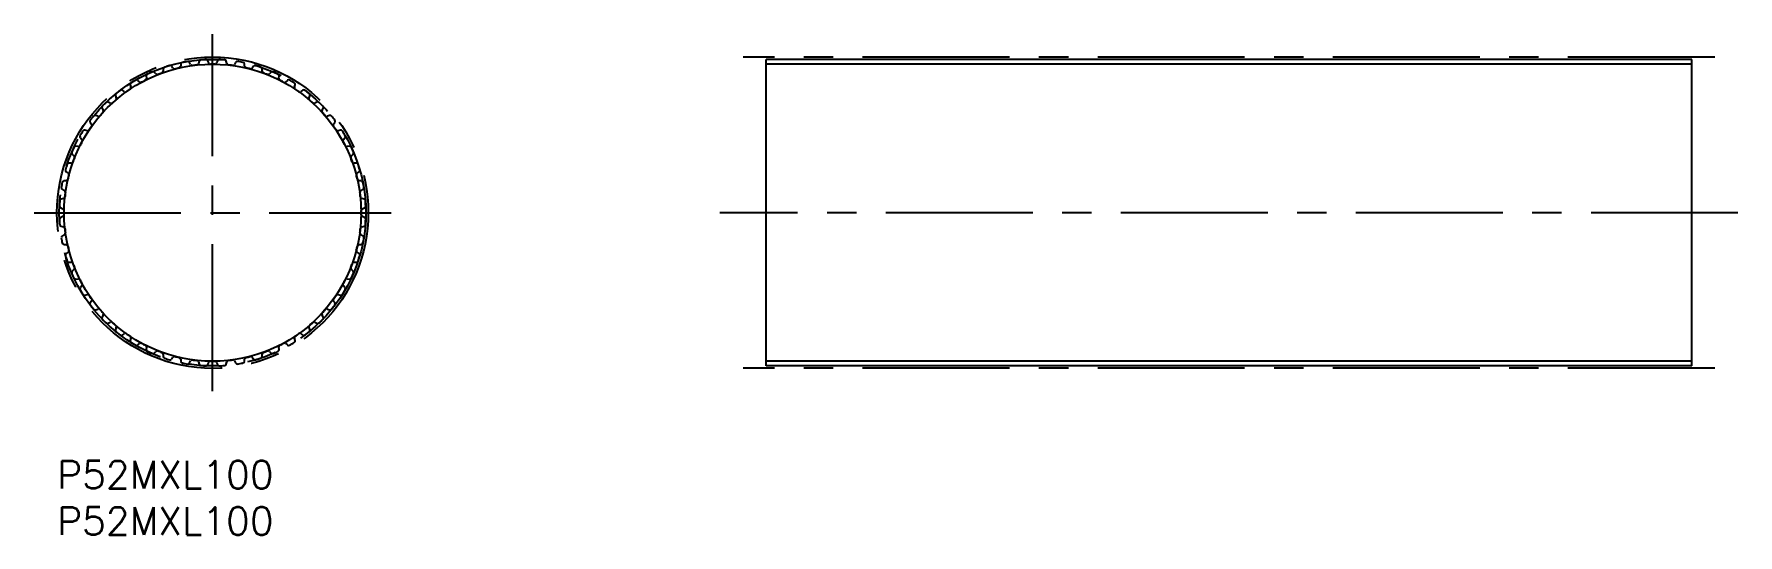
# Model space of a CAD drawing. Extents: x -2 to 182, y -8 to 46.
import ezdxf

# ---------------------------------------------------------------- set-up
doc = ezdxf.new("R2010")
doc.units = 0
doc.header["$LTSCALE"] = 0.5
doc.linetypes.add('CENTER', pattern=[50.8, 31.75, -6.35, 6.35, -6.35])
doc.linetypes.add('PHANTOM', pattern=[63.5, 31.75, -6.35, 6.35, -6.35, 6.35, -6.35])
for name, color, linetype in [('MSM_CENTER', 1, 'CENTER'), ('MSM_CONTINUOUS', 7, 'CONTINUOUS'), ('MSM_IMAGINARY', 6, 'PHANTOM'), ('MSM_NARROW', 5, 'CONTINUOUS'), ('MSM_PART_NUMBER', 7, 'CONTINUOUS')]:
    doc.layers.add(name, color=color, linetype=linetype)
doc.styles.get("Standard").update_dxf_attribs({"font": 'txt.shx', "height": 3, "bigfont": 'bigfont.shx'})

msp = doc.modelspace()

# ---------------------------------------------------------------- linework, layer by layer
at = {"layer": 'MSM_CENTER'}
for p, q in [((16.81, 7.52), (16.81, 46.11)), ((179.12, 43.63), (74.12, 43.63)), ((-2.48, 26.81), (36.11, 26.81)), ((181.62, 26.81), (71.62, 26.81)), ((179.12, 10), (74.12, 10))]:
    msp.add_line(p, q, dxfattribs=at)
msp.add_circle((16.81, 26.81), 16.82, dxfattribs=at)
at = {"layer": 'MSM_CONTINUOUS'}
for p, q in [((11.47, 42.35), (11.48, 42.1)), ((12.53, 42.43), (12.39, 42.63)), ((13.38, 42.88), (13.36, 42.63)), ((14.44, 42.83), (14.33, 43.05)), ((15.35, 43.18), (15.29, 42.93)), ((16.39, 43), (16.3, 43.23)), ((17.33, 43.23), (17.24, 43)), ((18.34, 42.93), (18.28, 43.18)), ((19.3, 43.05), (19.19, 42.83)), ((20.27, 42.63), (20.25, 42.88)), ((21.24, 42.63), (21.1, 42.43)), ((22.15, 42.1), (22.16, 42.35)), ((76.62, 10.25), (76.62, 43.38)), ((176.62, 43.38), (76.62, 43.38)), ((176.62, 10.25), (176.62, 43.38)), ((7.91, 40.62), (7.97, 40.38)), ((8.91, 40.95), (8.73, 41.11)), ((9.64, 41.59), (9.67, 41.35)), ((10.67, 41.8), (10.51, 41.98)), ((23.12, 41.98), (22.96, 41.8)), ((23.96, 41.35), (23.99, 41.59)), ((24.9, 41.11), (24.72, 40.95)), ((25.66, 40.38), (25.72, 40.62)), ((5.76, 38.65), (5.54, 38.76)), ((6.31, 39.45), (6.4, 39.21)), ((7.27, 39.89), (7.07, 40.04)), ((26.56, 40.04), (26.36, 39.89)), ((27.23, 39.21), (27.32, 39.45)), ((28.09, 38.76), (27.87, 38.65)), ((4.42, 37.23), (4.18, 37.32)), ((4.87, 38.09), (4.98, 37.87)), ((28.65, 37.87), (28.76, 38.09)), ((29.45, 37.32), (29.21, 37.23)), ((3.25, 35.66), (3.01, 35.72)), ((3.59, 36.56), (3.74, 36.36)), ((29.89, 36.36), (30.04, 36.56)), ((30.62, 35.72), (30.38, 35.66)), ((2.28, 33.96), (2.04, 33.99)), ((2.52, 34.9), (2.68, 34.72)), ((30.95, 34.72), (31.11, 34.9)), ((31.59, 33.99), (31.35, 33.96)), ((1.53, 32.15), (1.28, 32.16)), ((1.65, 33.12), (1.83, 32.96)), ((31.8, 32.96), (31.98, 33.12)), ((32.35, 32.16), (32.1, 32.15)), ((1, 30.27), (0.75, 30.25)), ((1, 31.24), (1.2, 31.1)), ((32.43, 31.1), (32.63, 31.24)), ((32.88, 30.25), (32.63, 30.27)), ((0.7, 28.34), (0.45, 28.28)), ((0.58, 29.3), (0.8, 29.19)), ((32.83, 29.19), (33.05, 29.3)), ((33.18, 28.28), (32.93, 28.34)), ((0.4, 27.33), (0.63, 27.24)), ((0.63, 26.39), (0.4, 26.3)), ((33, 27.24), (33.23, 27.33)), ((33.23, 26.3), (33, 26.39)), ((0.45, 25.35), (0.7, 25.29)), ((0.8, 24.44), (0.58, 24.33)), ((33.05, 24.33), (32.83, 24.44)), ((32.93, 25.29), (33.18, 25.35)), ((0.75, 23.38), (1, 23.36)), ((1.2, 22.53), (1, 22.39)), ((32.63, 22.39), (32.43, 22.53)), ((32.63, 23.36), (32.88, 23.38)), ((1.28, 21.47), (1.53, 21.48)), ((1.83, 20.67), (1.65, 20.51)), ((31.98, 20.51), (31.8, 20.67)), ((32.1, 21.48), (32.35, 21.47)), ((2.04, 19.64), (2.28, 19.67)), ((2.68, 18.91), (2.52, 18.73)), ((31.11, 18.73), (30.95, 18.91)), ((31.35, 19.67), (31.59, 19.64)), ((3.01, 17.91), (3.25, 17.97)), ((3.74, 17.27), (3.59, 17.07)), ((30.04, 17.07), (29.89, 17.27)), ((30.38, 17.97), (30.62, 17.91)), ((4.18, 16.31), (4.42, 16.4)), ((4.98, 15.76), (4.87, 15.54)), ((5.54, 14.87), (5.76, 14.98)), ((27.87, 14.98), (28.09, 14.87)), ((28.76, 15.54), (28.65, 15.76)), ((29.21, 16.4), (29.45, 16.31)), ((6.4, 14.42), (6.31, 14.18)), ((7.07, 13.59), (7.27, 13.74)), ((7.97, 13.25), (7.91, 13.01)), ((25.72, 13.01), (25.66, 13.25)), ((26.36, 13.74), (26.56, 13.59)), ((27.32, 14.18), (27.23, 14.42)), ((8.73, 12.52), (8.91, 12.68)), ((9.67, 12.28), (9.64, 12.04)), ((10.51, 11.65), (10.67, 11.83)), ((11.48, 11.53), (11.47, 11.28)), ((12.39, 11), (12.53, 11.2)), ((21.1, 11.2), (21.24, 11)), ((22.16, 11.28), (22.15, 11.53)), ((22.96, 11.83), (23.12, 11.65)), ((23.99, 12.04), (23.96, 12.28)), ((24.72, 12.68), (24.9, 12.52)), ((13.36, 11), (13.38, 10.75)), ((14.33, 10.58), (14.44, 10.8)), ((15.29, 10.7), (15.35, 10.45)), ((16.3, 10.4), (16.39, 10.63)), ((17.24, 10.63), (17.33, 10.4)), ((18.28, 10.45), (18.34, 10.7)), ((19.19, 10.8), (19.3, 10.58)), ((20.25, 10.75), (20.27, 11)), ((176.62, 10.25), (76.62, 10.25))]:
    msp.add_line(p, q, dxfattribs=at)
for centre, radius, start, end in [((11.67, 42.35), 0.2, 108.3113, 180.7692), ((16.81, 26.81), 16.57, 106.3041, 108.3113), ((12.22, 42.52), 0.2, 33.8462, 106.3041), ((12.69, 42.54), 0.2, 213.8462, 284.6955), ((16.81, 26.81), 16.05, 102.9968, 104.6955), ((13.16, 42.65), 0.2, 282.9968, 353.8462), ((13.58, 42.86), 0.2, 101.3882, 173.8462), ((16.81, 26.81), 16.56, 99.381, 101.3882), ((14.15, 42.96), 0.2, 26.9231, 99.381), ((14.62, 42.92), 0.2, 206.9231, 277.7724), ((16.81, 26.81), 16.05, 96.0738, 97.7724), ((15.1, 42.98), 0.2, 276.0738, 346.9231), ((15.54, 43.13), 0.2, 94.4652, 166.9231), ((16.81, 26.81), 16.56, 92.4579, 94.4652), ((16.11, 43.16), 0.2, 20, 92.4579), ((16.57, 43.07), 0.2, 200, 270.8493), ((16.81, 26.81), 16.06, 89.1507, 90.8493), ((17.06, 43.07), 0.2, 269.1507, 340), ((17.52, 43.16), 0.2, 87.5421, 160), ((16.81, 26.81), 16.56, 85.5348, 87.5421), ((18.09, 43.13), 0.2, 13.0769, 85.5348), ((18.53, 42.98), 0.2, 193.0769, 263.9262), ((16.81, 26.81), 16.06, 82.2276, 83.9262), ((19.01, 42.92), 0.2, 262.2276, 333.0769), ((19.48, 42.96), 0.2, 80.619, 153.0769), ((16.81, 26.81), 16.57, 78.6118, 80.619), ((20.05, 42.86), 0.2, 6.1538, 78.6118), ((20.47, 42.65), 0.2, 186.1538, 257.0032), ((16.81, 26.81), 16.06, 75.3045, 77.0032), ((20.94, 42.54), 0.2, 255.3045, 326.1538), ((21.41, 42.52), 0.2, 73.6959, 146.1538), ((16.81, 26.81), 16.57, 71.6887, 73.6959), ((21.96, 42.35), 0.2, 359.2308, 71.6887), ((8.1, 40.67), 0.2, 122.1575, 194.6154), ((16.81, 26.81), 16.57, 120.1502, 122.1575), ((8.6, 40.97), 0.2, 47.6923, 120.1502), ((9.05, 41.09), 0.2, 227.6923, 298.5416), ((16.81, 26.81), 16.05, 116.843, 118.5416), ((9.48, 41.32), 0.2, 296.843, 7.6923), ((9.84, 41.62), 0.2, 115.2344, 187.6923), ((16.81, 26.81), 16.57, 113.2272, 115.2344), ((10.36, 41.85), 0.2, 40.7692, 113.2272), ((10.83, 41.93), 0.2, 220.7692, 291.6185), ((16.81, 26.81), 16.05, 109.9199, 111.6185), ((11.28, 42.1), 0.2, 289.9199, 0.7692), ((22.35, 42.1), 0.2, 179.2308, 250.0801), ((16.81, 26.81), 16.06, 68.3815, 70.0801), ((22.8, 41.93), 0.2, 248.3815, 319.2308), ((23.27, 41.85), 0.2, 66.7728, 139.2308), ((16.81, 26.81), 16.57, 64.7656, 66.7728), ((23.79, 41.62), 0.2, 352.3077, 64.7656), ((24.15, 41.32), 0.2, 172.3077, 243.157), ((16.81, 26.81), 16.06, 61.4584, 63.157), ((24.58, 41.09), 0.2, 241.4584, 312.3077), ((25.03, 40.97), 0.2, 59.8498, 132.3077), ((16.81, 26.81), 16.57, 57.8425, 59.8498), ((25.53, 40.67), 0.2, 345.3846, 57.8425), ((16.81, 26.81), 16.56, 133.9964, 136.0036), ((5.45, 38.59), 0.2, 61.5385, 133.9964), ((5.86, 38.82), 0.2, 241.5385, 312.3878), ((16.81, 26.81), 16.05, 130.6891, 132.3878), ((6.5, 39.52), 0.2, 129.0805, 201.5385), ((6.22, 39.14), 0.2, 310.6892, 21.5385), ((16.81, 26.81), 16.57, 127.0733, 129.0805), ((6.95, 39.87), 0.2, 54.6154, 127.0733), ((7.38, 40.05), 0.2, 234.6154, 305.4647), ((16.81, 26.81), 16.05, 123.7661, 125.4647), ((7.78, 40.33), 0.2, 303.7661, 14.6154), ((25.85, 40.33), 0.2, 165.3846, 236.2339), ((16.81, 26.81), 16.06, 54.5353, 56.2339), ((26.25, 40.05), 0.2, 234.5353, 305.3846), ((26.68, 39.87), 0.2, 52.9267, 125.3846), ((16.81, 26.81), 16.56, 50.9195, 52.9267), ((27.41, 39.14), 0.2, 158.4615, 229.3109), ((27.13, 39.52), 0.2, 338.4615, 50.9195), ((16.81, 26.81), 16.06, 47.6122, 49.3109), ((27.77, 38.82), 0.2, 227.6122, 298.4615), ((28.18, 38.59), 0.2, 46.0036, 118.4615), ((16.81, 26.81), 16.56, 43.9964, 46.0036), ((16.81, 26.81), 16.56, 140.9195, 142.9267), ((4.11, 37.13), 0.2, 68.4615, 140.9195), ((4.49, 37.41), 0.2, 248.4615, 319.3109), ((16.81, 26.81), 16.05, 137.6122, 139.3109), ((5.04, 38.18), 0.2, 136.0036, 208.4615), ((4.81, 37.77), 0.2, 317.6122, 28.4615), ((28.82, 37.77), 0.2, 151.5385, 222.3878), ((16.81, 26.81), 16.06, 40.6891, 42.3878), ((28.59, 38.18), 0.2, 331.5385, 43.9964), ((29.14, 37.41), 0.2, 220.6892, 291.5385), ((29.52, 37.13), 0.2, 39.0805, 111.5385), ((16.81, 26.81), 16.56, 37.0733, 39.0805), ((2.66, 35.03), 0.2, 149.8498, 222.3077), ((16.81, 26.81), 16.57, 147.8425, 149.8498), ((2.96, 35.53), 0.2, 75.3846, 147.8425), ((3.3, 35.85), 0.2, 255.3846, 326.2339), ((16.81, 26.81), 16.06, 144.5353, 146.2339), ((3.76, 36.68), 0.2, 142.9267, 215.3846), ((3.58, 36.25), 0.2, 324.5353, 35.3846), ((30.05, 36.25), 0.2, 144.6154, 215.4647), ((16.81, 26.81), 16.05, 33.7661, 35.4647), ((29.87, 36.68), 0.2, 324.6154, 37.0733), ((30.33, 35.85), 0.2, 213.7661, 284.6154), ((30.67, 35.53), 0.2, 32.1575, 104.6154), ((16.81, 26.81), 16.57, 30.1502, 32.1575), ((30.97, 35.03), 0.2, 317.6923, 30.1502), ((1.78, 33.27), 0.2, 156.7728, 229.2308), ((16.81, 26.81), 16.56, 154.7656, 156.7728), ((2.01, 33.79), 0.2, 82.3077, 154.7656), ((2.31, 34.15), 0.2, 262.3077, 333.157), ((16.81, 26.81), 16.05, 151.4584, 153.157), ((2.54, 34.58), 0.2, 331.4584, 42.3077), ((31.09, 34.58), 0.2, 137.6923, 208.5416), ((16.81, 26.81), 16.05, 26.843, 28.5416), ((31.32, 34.15), 0.2, 206.843, 277.6923), ((31.62, 33.79), 0.2, 25.2344, 97.6923), ((16.81, 26.81), 16.56, 23.2272, 25.2344), ((31.85, 33.27), 0.2, 310.7692, 23.2272), ((1.11, 31.41), 0.2, 163.6959, 236.1538), ((16.81, 26.81), 16.56, 161.6887, 163.6959), ((1.28, 31.96), 0.2, 89.2308, 161.6887), ((1.53, 32.35), 0.2, 269.2308, 340.0801), ((16.81, 26.81), 16.06, 158.3815, 160.0801), ((1.7, 32.8), 0.2, 338.3814, 49.2308), ((31.93, 32.8), 0.2, 130.7692, 201.6185), ((16.81, 26.81), 16.05, 19.9199, 21.6185), ((32.1, 32.35), 0.2, 199.9199, 270.7692), ((32.35, 31.96), 0.2, 18.3113, 90.7692), ((16.81, 26.81), 16.56, 16.3041, 18.3113), ((32.52, 31.41), 0.2, 303.8462, 16.3041), ((16.81, 26.81), 16.57, 168.6118, 170.619), ((0.67, 29.48), 0.2, 170.619, 243.0769), ((0.77, 30.05), 0.2, 96.1538, 168.6118), ((0.98, 30.47), 0.2, 276.1538, 347.0032), ((16.81, 26.81), 16.06, 165.3045, 167.0032), ((1.09, 30.94), 0.2, 345.3045, 56.1538), ((32.54, 30.94), 0.2, 123.8462, 194.6955), ((16.81, 26.81), 16.06, 12.9968, 14.6955), ((32.65, 30.47), 0.2, 192.9969, 263.8462), ((32.86, 30.05), 0.2, 11.3882, 83.8462), ((16.81, 26.81), 16.57, 9.381, 11.3882), ((32.96, 29.48), 0.2, 296.9231, 9.381), ((16.81, 26.81), 16.56, 175.5348, 177.5421), ((0.5, 28.09), 0.2, 103.0769, 175.5348), ((0.65, 28.53), 0.2, 283.0769, 353.9262), ((0.71, 29.01), 0.2, 352.2276, 63.0769), ((16.81, 26.81), 16.05, 172.2276, 173.9262), ((32.92, 29.01), 0.2, 116.9231, 187.7724), ((16.81, 26.81), 16.06, 6.0738, 7.7724), ((32.98, 28.53), 0.2, 186.0738, 256.9231), ((33.13, 28.09), 0.2, 4.4652, 76.9231), ((16.81, 26.81), 16.56, 2.4579, 4.4652), ((0.47, 27.52), 0.2, 177.5421, 250), ((0.47, 26.11), 0.2, 110, 182.4579), ((16.81, 26.81), 16.57, 182.4579, 184.4652), ((0.56, 27.06), 0.2, 359.1507, 70), ((0.56, 26.57), 0.2, 290, 0.8493), ((16.81, 26.81), 16.06, 179.1507, 180.8493), ((33.07, 27.06), 0.2, 110, 180.8493), ((16.81, 26.81), 16.06, 359.1507, 0.8493), ((33.07, 26.57), 0.2, 179.1507, 250), ((33.16, 27.52), 0.2, 290, 2.4579), ((33.16, 26.11), 0.2, 357.5421, 70), ((16.81, 26.81), 16.56, 355.5348, 357.5421), ((0.5, 25.54), 0.2, 184.4652, 256.9231), ((0.67, 24.15), 0.2, 116.9231, 189.381), ((16.81, 26.81), 16.57, 189.381, 191.3882), ((0.65, 25.1), 0.2, 6.0738, 76.9231), ((0.71, 24.62), 0.2, 296.9231, 7.7724), ((16.81, 26.81), 16.05, 186.0738, 187.7724), ((16.81, 26.81), 16.06, 352.2276, 353.9262), ((32.92, 24.62), 0.2, 172.2276, 243.0769), ((32.98, 25.1), 0.2, 103.0769, 173.9262), ((32.96, 24.15), 0.2, 350.619, 63.0769), ((16.81, 26.81), 16.57, 348.6118, 350.619), ((33.13, 25.54), 0.2, 283.0769, 355.5348), ((0.77, 23.58), 0.2, 191.3882, 263.8462), ((1.11, 22.22), 0.2, 123.8462, 196.3041), ((16.81, 26.81), 16.56, 196.3041, 198.3113), ((0.98, 23.16), 0.2, 12.9968, 83.8462), ((16.81, 26.81), 16.05, 192.9968, 194.6955), ((1.09, 22.69), 0.2, 303.8462, 14.6955), ((16.81, 26.81), 16.05, 345.3045, 347.0032), ((32.54, 22.69), 0.2, 165.3045, 236.1538), ((32.65, 23.16), 0.2, 96.1538, 167.0032), ((16.81, 26.81), 16.56, 341.6887, 343.6959), ((32.52, 22.22), 0.2, 343.6959, 56.1538), ((32.86, 23.58), 0.2, 276.1538, 348.6118), ((1.28, 21.67), 0.2, 198.3113, 270.7692), ((1.53, 21.28), 0.2, 19.9199, 90.7692), ((1.78, 20.36), 0.2, 130.7692, 203.2271), ((16.81, 26.81), 16.57, 203.2272, 205.2344), ((16.81, 26.81), 16.05, 199.9199, 201.6185), ((1.7, 20.83), 0.2, 310.7692, 21.6185), ((31.93, 20.83), 0.2, 158.3815, 229.2308), ((16.81, 26.81), 16.06, 338.3815, 340.0801), ((16.81, 26.81), 16.56, 334.7656, 336.7728), ((32.1, 21.28), 0.2, 89.2308, 160.0801), ((31.85, 20.36), 0.2, 336.7728, 49.2308), ((32.35, 21.67), 0.2, 269.2308, 341.6887), ((2.01, 19.84), 0.2, 205.2344, 277.6923), ((2.31, 19.48), 0.2, 26.843, 97.6923), ((2.66, 18.6), 0.2, 137.6923, 210.1502), ((16.81, 26.81), 16.05, 206.843, 208.5416), ((16.81, 26.81), 16.56, 210.1502, 212.1575), ((2.54, 19.05), 0.2, 317.6923, 28.5416), ((16.81, 26.81), 16.56, 327.8425, 329.8498), ((31.09, 19.05), 0.2, 151.4584, 222.3077), ((16.81, 26.81), 16.05, 331.4584, 333.157), ((30.97, 18.6), 0.2, 329.8498, 42.3077), ((31.32, 19.48), 0.2, 82.3077, 153.157), ((31.62, 19.84), 0.2, 262.3077, 334.7656), ((2.96, 18.1), 0.2, 212.1575, 284.6154), ((3.3, 17.78), 0.2, 33.7661, 104.6154), ((16.81, 26.81), 16.06, 213.7661, 215.4647), ((3.76, 16.95), 0.2, 144.6154, 217.0733), ((16.81, 26.81), 16.56, 217.0733, 219.0805), ((3.58, 17.38), 0.2, 324.6154, 35.4647), ((16.81, 26.81), 16.57, 320.9195, 322.9267), ((30.05, 17.38), 0.2, 144.5353, 215.3846), ((16.81, 26.81), 16.05, 324.5353, 326.2339), ((29.87, 16.95), 0.2, 322.9267, 35.3846), ((30.33, 17.78), 0.2, 75.3846, 146.2339), ((30.67, 18.1), 0.2, 255.3846, 327.8425), ((4.11, 16.5), 0.2, 219.0805, 291.5385), ((4.49, 16.22), 0.2, 40.6892, 111.5385), ((16.81, 26.81), 16.05, 220.6891, 222.3878), ((5.04, 15.45), 0.2, 151.5385, 223.9964), ((16.81, 26.81), 16.56, 223.9964, 226.0036), ((4.81, 15.86), 0.2, 331.5385, 42.3878), ((5.45, 15.04), 0.2, 226.0036, 298.4615), ((5.86, 14.81), 0.2, 47.6122, 118.4615), ((16.81, 26.81), 16.05, 227.6122, 229.3109), ((16.81, 26.81), 16.05, 310.6891, 312.3878), ((27.77, 14.81), 0.2, 61.5385, 132.3878), ((28.18, 15.04), 0.2, 241.5385, 313.9964), ((16.81, 26.81), 16.57, 313.9964, 316.0036), ((28.82, 15.86), 0.2, 137.6122, 208.4615), ((16.81, 26.81), 16.06, 317.6122, 319.3109), ((28.59, 15.45), 0.2, 316.0036, 28.4615), ((29.14, 16.22), 0.2, 68.4615, 139.3109), ((29.52, 16.5), 0.2, 248.4615, 320.9195), ((6.5, 14.11), 0.2, 158.4615, 230.9195), ((6.22, 14.49), 0.2, 338.4615, 49.3109), ((16.81, 26.81), 16.56, 230.9195, 232.9267), ((6.95, 13.76), 0.2, 232.9267, 305.3846), ((7.38, 13.58), 0.2, 54.5353, 125.3846), ((16.81, 26.81), 16.05, 234.5353, 236.2339), ((7.78, 13.3), 0.2, 345.3846, 56.2339), ((8.1, 12.96), 0.2, 165.3846, 237.8425), ((25.53, 12.96), 0.2, 302.1575, 14.6154), ((25.85, 13.3), 0.2, 123.7661, 194.6154), ((16.81, 26.81), 16.06, 303.7661, 305.4647), ((26.25, 13.58), 0.2, 54.6154, 125.4647), ((26.68, 13.76), 0.2, 234.6154, 307.0733), ((16.81, 26.81), 16.56, 307.0733, 309.0805), ((27.41, 14.49), 0.2, 130.6892, 201.5385), ((27.13, 14.11), 0.2, 309.0805, 21.5385), ((16.81, 26.81), 16.57, 237.8425, 239.8498), ((8.6, 12.66), 0.2, 239.8498, 312.3077), ((9.05, 12.54), 0.2, 61.4584, 132.3077), ((16.81, 26.81), 16.06, 241.4584, 243.157), ((9.48, 12.31), 0.2, 352.3077, 63.157), ((9.84, 12.01), 0.2, 172.3077, 244.7656), ((16.81, 26.81), 16.57, 244.7656, 246.7728), ((10.36, 11.78), 0.2, 246.7728, 319.2308), ((10.83, 11.7), 0.2, 68.3815, 139.2308), ((16.81, 26.81), 16.05, 248.3815, 250.0801), ((11.28, 11.53), 0.2, 359.2308, 70.0801), ((11.67, 11.28), 0.2, 179.2308, 251.6887), ((16.81, 26.81), 16.56, 251.6887, 253.6959), ((12.69, 11.09), 0.2, 75.3045, 146.1538), ((16.81, 26.81), 16.05, 255.3045, 257.0032), ((13.16, 10.98), 0.2, 6.1538, 77.0032), ((20.47, 10.98), 0.2, 102.9969, 173.8462), ((16.81, 26.81), 16.06, 282.9968, 284.6955), ((20.94, 11.09), 0.2, 33.8462, 104.6955), ((16.81, 26.81), 16.56, 286.3041, 288.3113), ((21.96, 11.28), 0.2, 288.3113, 0.7692), ((22.35, 11.53), 0.2, 109.9199, 180.7692), ((16.81, 26.81), 16.06, 289.9199, 291.6185), ((22.8, 11.7), 0.2, 40.7692, 111.6185), ((23.27, 11.78), 0.2, 220.7692, 293.2272), ((16.81, 26.81), 16.57, 293.2272, 295.2344), ((23.79, 12.01), 0.2, 295.2344, 7.6923), ((24.15, 12.31), 0.2, 116.843, 187.6923), ((16.81, 26.81), 16.06, 296.843, 298.5416), ((24.58, 12.54), 0.2, 47.6923, 118.5416), ((25.03, 12.66), 0.2, 227.6923, 300.1502), ((16.81, 26.81), 16.56, 300.1502, 302.1575), ((12.22, 11.11), 0.2, 253.6959, 326.1538), ((13.58, 10.77), 0.2, 186.1538, 258.6118), ((16.81, 26.81), 16.57, 258.6118, 260.619), ((14.15, 10.67), 0.2, 260.619, 333.0769), ((14.62, 10.71), 0.2, 82.2276, 153.0769), ((16.81, 26.81), 16.05, 262.2276, 263.9262), ((15.1, 10.65), 0.2, 13.0769, 83.9262), ((15.54, 10.5), 0.2, 193.0769, 265.5348), ((16.81, 26.81), 16.56, 265.5348, 267.5421), ((16.11, 10.47), 0.2, 267.5421, 340), ((16.57, 10.56), 0.2, 89.1507, 160), ((16.81, 26.81), 16.05, 269.1507, 270.8493), ((17.06, 10.56), 0.2, 20, 90.8493), ((17.52, 10.47), 0.2, 200, 272.4579), ((16.81, 26.81), 16.56, 272.4579, 274.4652), ((18.09, 10.5), 0.2, 274.4652, 346.9231), ((18.53, 10.65), 0.2, 96.0738, 166.9231), ((16.81, 26.81), 16.05, 276.0738, 277.7724), ((19.01, 10.71), 0.2, 26.9231, 97.7724), ((19.48, 10.67), 0.2, 206.9231, 279.381), ((16.81, 26.81), 16.57, 279.381, 281.3882), ((20.05, 10.77), 0.2, 281.3882, 353.8462), ((21.41, 11.11), 0.2, 213.8462, 286.3041)]:
    msp.add_arc(centre, radius, start, end, dxfattribs=at)
at = {"layer": 'MSM_IMAGINARY'}
msp.add_circle((16.81, 26.81), 16.56, dxfattribs=at)
at = {"layer": 'MSM_NARROW'}
for p, q in [((176.62, 42.87), (76.62, 42.87)), ((176.62, 10.76), (76.62, 10.76))]:
    msp.add_line(p, q, dxfattribs=at)
msp.add_circle((16.81, 26.81), 16.05, dxfattribs=at)

# ---------------------------------------------------------------- texts
at = {"layer": 'MSM_PART_NUMBER'}
for p in [(0, -3), (0, -8)]:
    msp.add_text('P52MXL100', height=3, dxfattribs=at).set_placement(p)

doc.saveas('drawing.dxf')
